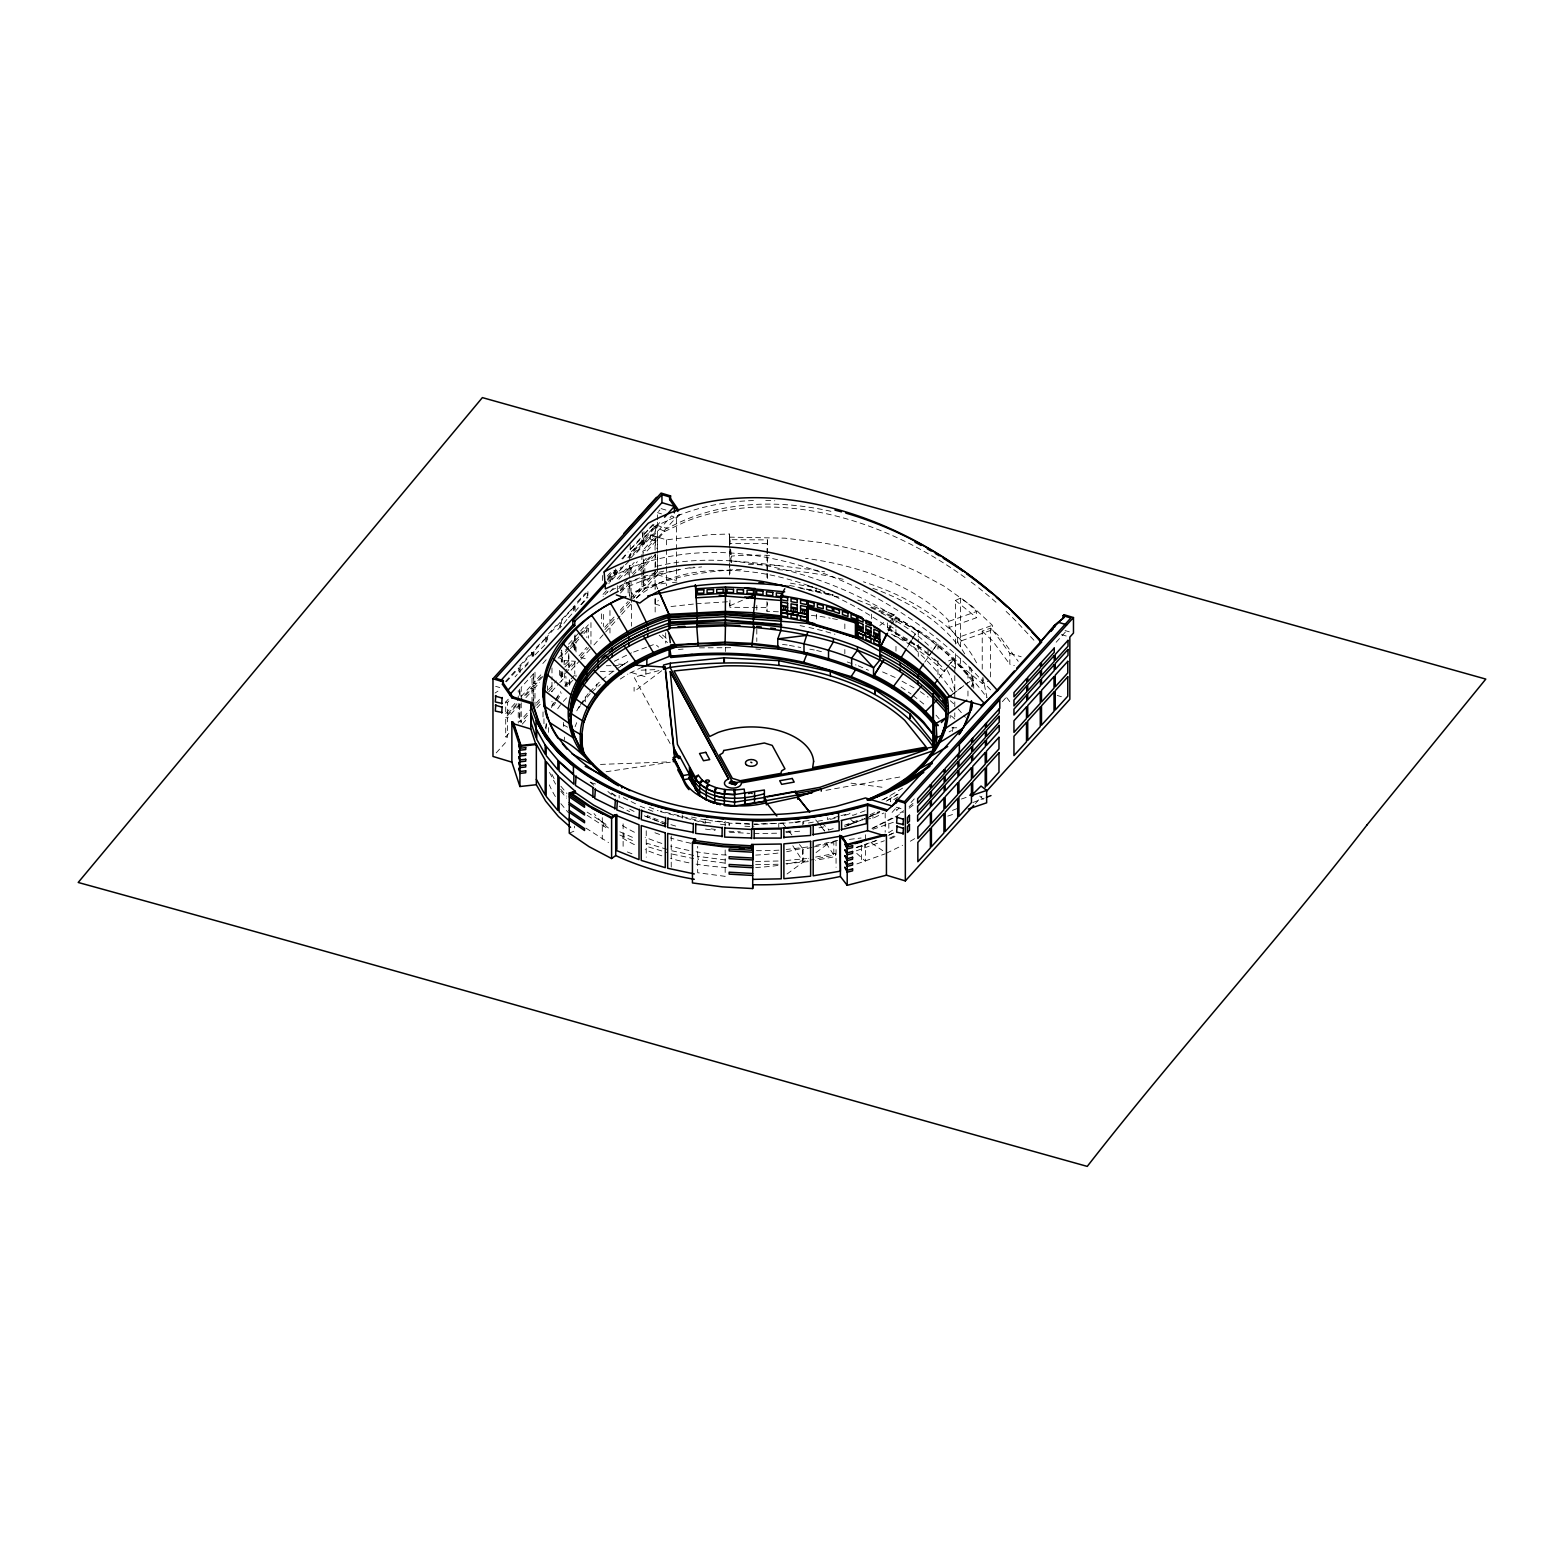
<?xml version="1.0" encoding="UTF-8"?>
<svg xmlns="http://www.w3.org/2000/svg" width="1564" height="1564" viewBox="0 0 1564 1564"><rect width="100%" height="100%" fill="white"/><g stroke="black" fill="none" stroke-linecap="round" stroke-linejoin="round"><path stroke-width="0.75" stroke-dasharray="5 3.75" d="M766.927 553.324L767.435 539.893L729.958 539.678L729.411 534.008L709.958 534.634L666.518 539.834L650.35 534.947L632.599 554.575M778.344 611.798L766.927 611.289L767.435 602.687M545.523 728.042L546.305 723.448M545.914 728.961L546.677 724.347M952.437 731.405L953.141 727.201L953.141 729.762L949.074 731.893M551.506 707.573L553.285 703.057L553.285 706.283L555.709 702.49M575.102 726.693L576.686 722.685M890.307 625.913L887.492 631.934L892.907 622.296M891.265 623.919L894.1 614.691L855.254 599.032M888.606 631.113L895.155 618.386L917.325 630.722L914.881 634.828M911.538 640.263L909.271 644.055L928.078 657.232L944.226 671.621L946.826 668.063M912.672 638.366L917.227 630.781L895.058 618.445M907.491 647.105L913.65 636.861M555.709 699.264L560.557 691.679M554.418 702.236L551.975 706.048L551.975 701.298M555.631 700.32L560.518 692.696M556.921 700.594L561.769 692.989M579.149 706.439L576.686 711.014L580.381 705.677M580.381 704.504L588.181 693.634M931.812 651.777L928.078 657.232L928.078 648.2M933.063 649.959L936.797 644.505L953.688 659.382L971.303 679.871L971.713 686.831M581.613 703.878L590.234 693.634M924.754 662.1L932.867 650.331M934.216 648.376L936.934 644.446L917.227 630.781M948.116 666.284L953.297 659.187L944.226 662.589M939.123 678.072L949.309 664.993M950.775 663.116L953.688 659.382M657.466 519.815L657.466 512.64L659.891 509.962M495.104 693.008L497.958 691.092M505.504 681.533L515.064 670.976M532.894 656.411L532.014 652.227L519.248 666.303L520.128 672.461M536.198 647.555L546.638 637.252L533.891 651.347L533.891 655.277M533.891 651.347L533.011 656.978L546.638 643.156L546.774 635.844L556.334 625.287M560.401 627.926L560.538 620.615L574.164 606.793L561.417 620.888L561.417 624.818M577.487 601.866L585.464 593.069M547.654 640.047L547.654 636.118L560.401 622.022L559.541 627.653L556.334 631.172M575.161 611.544L587.047 597.194L587.927 591.563L575.161 605.659L575.161 609.589M506.365 681.806L519.131 667.711L518.251 673.341L515.064 676.86M532.894 652.481L520.128 666.577L520.128 670.506M519.248 672.207L530.411 659.871M566.911 619.461L561.417 626.773M568.514 617.702L573.284 612.423L573.284 606.539M621.846 558.778L626.558 553.578M640.302 538.387L629.334 550.508L642.745 536.921L642.745 532.992M647.809 530.118L643.097 535.299L656.509 521.711M649.373 528.378L654.065 523.178M581.554 604.506L587.927 597.468M607.262 576.119L610.449 572.58M622.726 559.032L628.122 551.838M524.918 667.183L528.104 663.664M607.985 577.292L614.359 570.254L614.359 576.158L607.985 583.196M629.334 559.599L629.334 553.715L642.745 540.127L642.745 546.032L634.906 554.673M643.097 538.524L656.509 524.937L656.509 530.822L643.977 544.683L643.097 538.524L656.509 524.937M607.262 579.325L615.239 570.528L615.239 576.412L608.846 583.45M630.214 557.898L630.214 553.969L642.745 540.127M607.516 580.224L618.112 568.553M627.868 557.801L659.695 522.611M608.376 581.319L621.299 567.048M628.982 561.222L615.571 574.809L624.974 564.409M630.898 557.879L641.885 545.758L641.885 539.873M643.097 544.409L655.629 530.567L655.629 524.663M679.108 514.243L655.081 540.773L650.35 539.345L671.64 515.846L676.371 518.349L680.008 514.321M516.863 703.78L507.459 714.162L505.719 713.634L505.719 702.021L508.847 698.561M606.382 590.684L601.593 595.962L603.352 596.49M617.135 578.797L628.122 566.676L629.862 567.204L629.862 571.857M643.097 557.097L643.097 550.137L655.629 536.296L657.388 536.823L657.388 548.417L655.629 547.908L655.629 536.296M507.459 714.162L507.459 702.549L510.587 699.088M542.806 663.507L547.517 658.307M604.936 594.731L608.122 591.212M618.894 579.325L629.862 567.204M631.074 572.835L631.074 565.855L634.222 562.395M657.388 536.823L644.837 550.665L643.097 550.137M613.284 588.26L608.455 593.597L607.516 592.228M624.525 575.845L637.389 561.652M647.027 550.997L664.7 531.467L686.361 521.32A308.382 223.144 42.2 0 1 965.574 577.937M618.718 588.67L628.122 578.289L628.122 566.676M632.462 573.48L641.885 563.099L641.885 551.486L643.625 552.014M646.225 558.289L643.097 561.75L644.837 562.278L649.549 557.077M505.719 713.634L518.251 699.792L518.251 690.506M521.047 696.703L532.014 684.602L532.014 675.296M541.242 676.841L534.986 683.781L533.226 683.253L541.066 674.592M568.592 644.192L573.284 639.011L575.044 639.539L575.044 634.886M578.993 632.697L574.301 637.897L576.041 638.425M580.576 630.976L583.704 627.516M620.458 589.198L626.734 582.277M632.658 575.748L643.625 563.627L643.625 558.974M533.754 685.11L521.223 698.971L521.223 687.358L533.754 673.517L533.754 685.11L532.014 684.602M558.133 658.19L561.281 654.73L561.281 650.077M565.64 649.92L575.044 639.539M579.169 634.964L588.572 624.583L586.832 624.056M620.282 590.821L628.122 582.16L628.122 594.261M638.738 570.43L641.885 566.97L643.625 567.497L643.625 574.75M643.097 575.298L643.097 565.621L654.065 553.5M519.991 704.191L507.459 718.032L507.459 737.387L505.719 736.859L505.719 717.505L518.251 703.663L519.991 704.191L519.991 721.121M525.739 695.394L532.014 688.453L533.754 688.981L533.754 701.083M533.226 704.054L533.226 687.124L544.213 675.003M568.592 648.063L560.753 656.724L562.493 657.251L568.768 650.331M570.156 646.343L573.284 642.882L575.044 643.41L575.044 650.663M574.301 649.021L574.301 641.768L586.832 627.926L588.572 628.435L588.572 638.112M620.458 593.069L629.862 582.688L629.862 597.194M640.478 570.958L643.625 567.497M644.837 573.402L644.837 566.148L655.805 554.027M525.915 697.642L533.754 688.981M534.986 706.987L534.986 687.652L539.678 682.451M570.332 648.591L575.044 643.41M576.041 651.973L576.041 642.296L582.316 635.375M583.88 633.635L588.572 628.435M604.799 627.281L614.359 616.705M620.282 610.175L628.122 601.514M630.898 598.426L641.885 586.324L641.885 566.97M657.388 571.642L644.837 585.503L643.097 584.975L655.629 571.114L655.629 554.184M505.719 736.859L508.847 733.399M527.479 715.256L521.223 722.197L519.463 721.669L530.45 709.548M536.374 702.998L539.502 699.538M548.553 689.529L556.393 680.887M568.768 669.666L562.493 676.606L560.753 676.078L567.028 669.157M568.592 667.417L573.284 662.217L575.044 662.745L570.332 667.945M578.993 655.922L586.832 647.261M604.936 629.569L616.099 617.233M620.458 612.423L629.862 602.042M632.658 598.953L643.625 586.832L643.625 577.175M536.55 705.266L539.678 701.806M548.729 691.796L553.441 686.596M580.752 656.45L588.572 647.789M496.238 752.851L507.635 740.261M522.298 724.073L527.185 718.678M536.941 707.886L540.206 704.289M551.603 691.699L558.113 684.504M559.756 682.706L564.643 677.31M571.153 670.115L579.286 661.122M580.928 659.324L592.326 646.734M593.949 644.935L620.009 616.157M621.631 614.359L634.671 599.97M636.294 598.171L657.466 574.79L657.466 555.67M564.604 686.088L569.472 680.711M571.095 678.913L575.963 673.537L575.963 676.762M566.774 685.208L571.583 679.89M572.952 680.086L566.93 686.733L565.797 676.176M563.333 701.415L566.52 697.896M659.656 605.385L655.081 603.997L658.346 600.381M589.608 692.031L600.263 681.239M892.086 812.4L896.641 807.356L896.641 810.582L901.548 805.167M911.03 802.508L914.295 798.911M1002.348 701.689L1005.593 698.072M1056.15 642.257L1067.567 629.647M975.369 803.564L981.879 796.369M568.709 660.868L564.604 664.935L564.135 660.555L575.669 661.318M564.839 667.124L571.016 661.005M591.876 692.011L600.263 684.641M601.984 679.812L614.574 670.389M909.134 806.613L914.49 802.195M952.926 694.123L967.627 682.725M950.736 695.55L963.835 685.579M965.692 684.152L972.71 679.851L973.101 686.811M661.689 670.741L634.104 691.601L634.104 687.319M879.828 625.463L883.66 622.57M890.796 617.193L894.1 614.691M889.134 621.651L894.1 617.897M909.134 808.158L914.49 804.131M787.044 873.983L808.314 858.284M816.037 852.576L827.63 843.993L835.313 841.041L833.28 841.588M636.489 597.859C669.822 569.628 716.547 566.97 757.993 572.776A263.964 191.004 42.2 0 1 832.556 595.278M616.47 669.157L627.848 661.689L620.4 666.401M620.263 679.069L627.848 674.084M902.565 788.158L883.601 799.556M887.785 800.201L897.032 794.336M886.162 801.179L899.847 793.124M897.971 796.995L890.424 801.765L890.424 799.087M871.93 828.431L892.536 817.816M899.984 813.104L903.718 810.739M892.536 830.21L888.821 832.576L888.821 820.181M893.005 818.246L869.819 829.604M895.097 817.014L903.484 812.068M614.261 661.279L631.485 652.853M629.842 673.107L641.846 667.242M881.881 800.064L890.424 795.881M870.014 814.824L877.893 810.973M869.232 816.623L879.183 811.755M844.501 826.848L868.04 817.386M870.014 816.408L879.848 811.599M866.749 818.07L879.457 812.557M865.694 819.243L872.966 818.304L883.797 813.006M888.645 835.469L892.927 833.377M889.603 838.226L895.664 835.254M890.503 838.812L896.583 835.841M886.456 853.201L902.643 845.264M955.428 644.016L955.428 600.478L960.531 598.093L972.378 606.48L992.417 625.307L992.417 629.784L1009.836 653.361L1009.836 664.289L1014.371 665.678M951.577 665.462L955.428 668.199L960.531 665.795L982.231 683.448L988.507 681.2M729.841 605.776L742.47 600.244M569.257 833.182L574.555 830.914L574.555 826.183M889.251 834.687L893.767 832.947M952.456 810.387L959.24 807.767M972.828 802.547L984.167 798.187M665.697 583.098L655.903 584.682L632.306 593.499L634.339 597.663M633.635 652.051L646.538 647.222M648.689 646.421L655.16 644.016L658.639 647.125M865.068 810.797L852.751 815.391L850.699 813.554L841.53 816.31M844.501 825.245L859.926 819.497M847.747 825.342L864.677 818.832M875.644 840.826L864.736 844.892L864.736 848.118L861.49 845.225M856.251 850.836L884.364 840.767M856.877 863.934L885.185 853.807M949.192 621.221L976.64 611.485L976.64 617.702L949.192 627.457L948.155 619.95A219.234 126.567 0 0 0 805.558 558.328M949.192 627.457L957.618 637.643L992.417 625.307M982.231 669.177L982.231 631.152L990.599 628.181L1000.804 637.76L1018.223 661.318M957.618 637.643L957.618 642.139L992.417 629.784M872.947 829.272L893.337 822.312M961.43 799.028L968.096 796.741M856.231 847.395L876.837 840.357M947.764 816.115L954.627 813.769M624.036 583.528L651.66 575.415L683.057 568.925M966.826 674.651L967.96 674.319L967.96 681.474M838.695 816.31L827.336 819.438L827.336 816.76M840.982 815.685L850.073 813.182M830.386 819.399L839.301 816.936M828.431 830.113L835.645 827.884M846.886 825.03L851.5 823.759M837.757 840.357L814.805 845.674M856.251 847.61L860.845 846.359L860.845 849.565M658.991 670.565L634.104 677.212L670.487 744.21M786.672 851.754L802.508 848.333L802.508 860.728L786.672 864.149M812.048 847.375L803.134 849.291L803.134 861.705L807.865 860.689M814.277 846.886L833.827 842.664L833.827 855.058L810.23 860.161M656.724 566.324C708.121 553.363 761.14 564.233 812.791 569.687A239.351 138.199 0 0 1 824.697 571.837M795.587 822.469L812.048 820.025M808.432 823.016L815.528 821.687M817.874 821.237L822.605 820.338M818.989 827.825L823.622 826.945M807.806 846.984L786.184 849.467M815.587 857.092L835.547 853.318L835.547 856.544L815.587 860.317M825.968 790.309L903.327 776.37M685.11 568.592L694.103 567.028M606.089 771.736L670.311 762.215M849.389 839.379L861.119 838.011M690.017 568.162L701.63 566.891M670.995 606.539L693.927 604.017M696.215 603.763L729.411 601.632L729.958 607.301L767.435 607.516M730.056 549.668L731.307 562.473L731.307 556.158L735.451 555.767A219.234 126.567 0 0 1 773.027 555.513M783.603 823.133L753.985 824.033M794.766 822.077L803.701 821.237L803.701 823.915M754.102 824.521L793.183 822.684M785.851 831.501L792.537 830.855M785.988 832.478L802.801 830.895M785.91 860.532L806.633 858.577M785.91 863.739L808.94 861.568M672.461 582.531L676.977 582.14M678.444 649.471L683.116 649.08M600.244 671.66L614.691 671.132M641.162 670.154L658.014 669.548M600.459 764.405L670.272 761.864M766.927 543.666L729.45 543.451L729.45 537.136L785.187 538.172L820.904 542.571A268.852 155.207 0 0 1 917.208 571.642L943.854 586.05L967.002 602.453L976.64 611.485M699.46 647.848L732.402 647.692M951.87 727.847L956.738 727.768M754.102 833.632L778.774 833.162M755.627 861.451L778.97 861.002M755.627 864.677L778.97 864.227M606.324 665.736L610.977 665.678M613.303 665.658L622.609 665.541M748.374 564.291L780.964 565.738M735.745 823.016L749.43 823.778M749.625 824.267L729.508 823.153L729.508 826.379M744.855 826.203L753.985 826.711M728.902 831.227L740.3 831.853M729.508 832.263L749.625 833.377M618.582 664.114L625.756 664.583M782.489 644.446L787.161 644.974M755.862 648.962L760.475 649.49M811.384 615.336L820.904 616.529A268.852 155.207 0 0 1 830.191 618.151M731.346 560.85L759.146 564.389A348.498 252.175 42.2 0 1 844.892 590.273C899.437 614.632 951.342 648.943 986.982 697.681L982.857 677.349M851.012 783.153L885.537 787.689M708.824 820.005L704.347 819.419L704.347 822.097L711.053 822.977M717.739 821.178L728.902 822.644L728.902 825.323L719.987 824.15M700.809 819.008L712.656 820.944M715.061 821.256L724.699 822.527M711.053 828.861L715.51 829.448M705.442 829.096L715.061 830.367M725.403 859.965L698.072 856.368L698.072 859.574L725.403 863.172M790.446 583.137L813.827 587.458M789.429 585.386L833.084 594.731M799.81 588.084L841.901 597.839M789.429 645.404L800.748 647.496M809.82 649.177L814.355 650.018M691.542 817.034L698.482 818.5M704.347 822.097L660.634 811.012M660.379 811.677L705.442 823.211L705.442 819.986M693.693 855.43L671.777 850.757L671.777 853.983L693.693 858.636M816.623 650.448L823.681 652.286M590.703 782.587L596.783 784.385M580.42 657.271L587.419 659.363M631.836 672.676L645.854 676.88L645.854 667.593M661.103 508.613L667.417 510.509M1065.084 630.546L1069.268 631.817M657.466 512.64L661.513 513.872M1061.428 634.573L1067.723 636.47M642.745 536.921L641.885 530.763M1009.836 653.361L1021.194 656.782M641.885 563.099L643.625 563.627M643.097 565.621L644.837 566.148M631.074 565.855L629.334 565.327L629.334 576.94M657.466 574.79L676.371 580.498L676.371 551.818M1057.225 695.452L1061.428 696.723M615.571 568.905L616.451 575.063M629.334 580.811L631.074 581.339L631.074 600.693M641.885 586.324L643.625 586.832M602.472 575.493L602.472 581.397M574.301 641.768L576.041 642.296M560.753 652.853L562.493 653.381M559.541 658.073L561.281 658.6L561.281 663.429M533.226 687.124L534.986 687.652M495.632 686.303L499.776 687.554M896.231 807.22L902.448 809.096M505.719 702.021L507.459 702.549M505.719 717.505L507.459 718.032M670.878 824.639L677.74 826.711M667.261 849.408L646.929 843.27L646.929 846.476L667.261 852.615M847.219 661.963L856.036 665.013M807.767 585.366L823.837 591.055M649.138 807.122L658.131 810.758M640.145 806.183L653.635 811.618M666.323 823.27L647.281 815.587L647.281 817.17M646.088 816.428L665.326 824.208M644.309 815.802L666.323 824.854M619.833 831.813L634.417 838.206M619.833 835.039L634.417 841.432M627.32 851.93L633.635 854.472M871.402 606.969C908.019 621.749 943.522 642.628 967.96 674.319M870.679 607.575L895.155 618.386M882.585 671.914L895.977 677.838M858.245 665.775L868.45 670.272M652.344 525.308L664.7 531.467M834.57 596.295C881.568 618.249 924.5 650.663 954.06 693.712M623.293 797.601L638.112 805.108M629.647 809.116L635.942 812.42M619.149 806.144L629.647 811.677M587.165 812.127L607.399 825.284M587.165 815.333L607.399 828.49M585.874 828.079L608.533 842.546M917.208 645.58L921.313 647.809M895.918 632.775L900.551 635.355M903.151 636.802L907.785 639.383M887.55 629.139L909.271 641.22L928.078 654.397L944.226 668.786L944.226 671.621M891.5 634.163L909.271 644.055L909.271 641.22M902.057 681.22L918.264 690.232M563.529 724.914L567.595 727.182M871.676 843.133L882.761 850.679M611.915 793.163L619.149 798.09L619.149 795.411M910.307 640.908L914.393 643.782M916.68 645.385L920.766 648.258M924.422 650.819L927.159 652.735M920.238 691.62L928.117 697.133M901.059 687.026L911.05 694.025M913.044 695.413L925.888 705.716M955.428 600.478L976.64 617.702M934.412 659.011L937.911 662.119M950.365 700.77L953.708 703.761M951.42 716.019L954.783 719.029M655.903 584.682L657.76 588.905L655.16 583.998L631.485 592.834L631.485 602.355M662.51 634.964L667.476 639.383M659.206 635.219L667.476 642.589M850.699 819.438L854.355 822.703M856.74 853.377L865.459 861.178L865.459 844.365M611.504 793.104L615.102 796.311M607.888 791.482L613.303 796.311M590.117 781.922L595.317 786.575M982.231 631.152L992.417 640.732L1009.836 664.289M979.748 796.076L983.209 799.439M821.784 822.801L828.685 829.546M1033.902 640.223L1015.72 620.732A308.382 223.144 42.2 0 0 1003.814 609.295M990.599 689.88L972.613 670.526A318.821 230.69 42.2 0 0 631.23 567.458L609.999 577.527L610.41 581.906M958.087 708.863L965.399 717.348M935.995 715.159L939.143 718.814M957.618 642.139L964.793 654.045M560.87 786.223L566.911 793.515M560.714 789.234L566.403 796.115M560.87 791.267L566.598 798.168M560.87 803.661L568.025 812.303M818.422 823.035L824.365 830.464M815.724 819.868L820.259 825.577M821.765 827.473L824.775 831.266M782.919 823.642L787.435 829.331M788.94 831.227L791.951 835.039M799.497 844.521L802.508 848.333M1006.688 697.642L1011.087 703.35M826.066 843.094L833.827 855.058M792.811 845.753L803.134 861.705M947.373 670.526L951.401 678.326L955.956 694.396M551.838 774.18L554.849 779.986M549.511 772.421L555.572 784.131M976.542 662.823C960.296 631.543 929.27 610.996 898.538 595.552A239.351 138.199 0 0 0 863.445 581.808M968.8 666.068L972.71 679.851L972.71 686.987M564.135 672.97L565.66 687.183M729.45 537.136L730.056 543.353M730.681 549.746L731.307 556.158M563.529 722.353L563.763 726.576M568.729 653.752L569.198 667.769M569.609 679.675L569.863 686.928M569.218 680.281L569.452 687.319M990.599 628.181L990.599 680.457M982.231 678.698L982.231 683.448M967.96 690.995L967.96 698.131M960.531 598.093L960.531 648.865M960.531 658.542L960.531 665.795M955.428 653.674L955.428 668.199M954.783 659.011L954.783 673.302M954.783 675.668L954.783 699.479M954.783 701.865L954.783 706.615M954.783 712.832L954.783 716.957M950.208 715.354L950.208 718.032M937.95 644.016L937.95 651.152M937.95 660.673L937.95 674.964M918.264 630.233L918.264 642.12M918.264 644.505L918.264 656.411M895.977 617.819L895.977 627.34M895.918 629.53L895.977 636.861M895.977 646.382L895.977 651.152M887.492 622.883L887.492 629.666M885.185 813.006L885.185 832.204M872.966 815.743L872.966 818.304M871.402 614.105L871.402 618.855M865.459 834.765L865.459 841.979M862.135 818.676L862.135 820.259M861.51 845.85L861.51 862.663M844.834 623.977L844.834 628.728M844.834 649.529L844.834 653.674M836.056 840.865L836.056 867.277M816.623 614.241L816.623 618.992M816.173 587.908L816.173 591.114M802.801 821.784L802.801 824.99M778.774 824.052L778.774 827.258M767.435 539.893L767.435 571.29M767.435 573.714L767.435 578.543M766.927 555.748L766.927 577.487M766.927 601.632L766.927 611.289M756.8 605.288L756.8 610.058M756.8 629.099L756.8 641.494M729.958 539.678L729.958 566.246M729.958 568.651L729.958 575.904M729.958 600.048L729.958 607.301M729.411 534.008L729.411 560.577M729.411 562.981L729.411 575.063M725.364 647.359L725.364 651.504M725.168 821.139L725.168 825.948M725.168 849.956L725.168 876.348L697.681 872.732L697.681 846.319M682.256 815.059L682.256 818.265M676.371 518.349L676.371 549.433M671.23 835.899L671.23 867.101M666.518 539.834L666.518 547.068M666.518 549.492L666.518 563.978M666.518 566.403L666.518 585.718M665.697 632.775L665.697 643.117M657.466 522.2L657.466 553.285M657.388 554.712L657.388 566.813M655.16 588.768L655.16 583.998L680.594 576.979A219.234 126.567 0 0 1 744.816 569.276M655.16 598.289L655.16 614.945M655.081 536.374L655.081 589.413M655.081 599.149L655.081 603.997M650.35 534.947L650.35 539.345M646.225 830.758L646.225 857.17M644.837 575.826L644.837 585.503M643.977 531.643L643.977 535.572M643.977 538.778L643.977 544.683M643.097 577.702L643.097 584.975M631.485 604.74L631.485 626.167M630.214 544.878L630.214 550.763M629.334 583.235L629.334 595.337M623.977 834.003L623.977 837.209M623.117 823.817L623.117 847.825M617.33 585.698L617.33 592.658M615.571 570.88L615.571 574.809M609.96 610.507L609.96 634.319M603.352 614.398L603.352 626.48M603.254 823.094L603.254 826.32M602.277 817.659L602.277 839.262M601.593 613.87L601.593 623.547M596.822 684.074L596.822 687.104M590.957 622.589L590.957 644.133M587.927 591.563L587.927 595.493M586.832 627.926L586.832 637.584M585.288 696.801L585.288 702.803M574.79 635.883L574.79 650.155M574.79 662.061L574.79 673.967M574.301 605.385L574.164 612.697M573.284 642.882L573.284 650.135M568.729 655.824L568.729 666.166M564.369 737.094L564.369 739.674M564.135 660.555L564.135 664.7M562.493 657.251L562.493 662.08M562.493 671.758L562.493 676.606M561.73 650.311L561.73 662.217M561.73 671.738L561.73 681.259M561.281 673.107L561.281 677.955L559.541 677.427L559.541 670.154M560.753 671.23L560.753 676.078M551.975 667.965L551.975 679.871M551.975 682.256L551.975 691.777M548.495 727.631L548.495 732.382M547.517 685.892L547.517 690.721M545.777 636.998L545.777 642.882M543.959 718.697L543.959 725.833M543.021 711.952L543.021 719.088M534.986 672.168L534.986 683.781M533.226 673.967L533.226 683.253M532.014 652.227L532.014 656.157M532.014 688.453L532.014 705.384M521.223 702.842L521.223 722.197M519.991 691.034L519.991 695.667M519.463 689.157L519.463 696.117M519.463 704.738L519.463 721.669M518.251 703.663L518.251 722.998M970.54 667.398A219.234 126.567 0 0 1 973.746 688.258M777.953 853.064A162.558 93.84 0 0 1 755.705 855.097M726.4 855.058A162.558 93.84 0 0 1 696.078 851.735M688.981 850.445A162.558 93.84 0 0 1 670.624 846.085M661.846 843.446A162.558 93.84 0 0 1 645.17 837.229M634.417 832.263A162.558 93.84 0 0 1 619.989 823.993M777.953 865.459A162.558 93.84 0 0 1 755.705 867.492M726.4 867.473A162.558 93.84 0 0 1 696.078 864.13M688.981 862.839A162.558 93.84 0 0 1 670.624 858.499M661.846 855.84A162.558 93.84 0 0 1 645.17 849.643M634.417 844.658A162.558 93.84 0 0 1 619.989 836.408M608.435 827.982A162.558 93.84 0 0 1 594.046 813.612M777.719 569.667A219.234 126.567 0 0 1 843.504 579.403M872.829 588.279A219.234 126.567 0 0 1 957.579 644.837M832.517 618.601A268.852 155.207 0 0 1 839.399 619.989M894.08 635.805A268.852 155.207 0 0 1 915.194 644.642M620.419 590.293A219.234 126.567 0 0 1 680.594 569.374M806.711 589.257A219.234 126.567 0 0 1 833.338 595.317M881.138 613.029A219.234 126.567 0 0 1 931.167 648.024M778.931 850.151A193.467 111.689 0 0 1 754.043 850.64M690.877 843.289A193.467 111.689 0 0 1 670.448 837.972M659.617 834.453A193.467 111.689 0 0 1 654.925 832.752M971.244 582.121A308.382 223.144 42.2 0 1 976.835 586.402M978.693 587.869A308.382 223.144 42.2 0 1 996.796 602.961M555.376 796.565A219.234 126.567 0 0 1 549.316 784.854M557.683 708.824A219.234 126.567 0 0 1 561.73 703.174M800.084 625.62A249.243 143.908 0 0 1 804.541 626.538M808.959 627.477A249.243 143.908 0 0 1 834.961 634.261M914.627 838.656A219.234 126.567 0 0 1 908.723 842.155M830.914 511.311A308.812 223.457 42.2 0 0 667.398 528.476L657.115 525.484L678.385 515.455A318.821 230.69 42.2 0 1 726.419 502.846M611.153 590.586A308.812 223.457 42.2 0 1 654.651 573.343M658.913 572.287A308.812 223.457 42.2 0 1 665.384 570.84M731.053 502.239A318.821 230.69 42.2 0 1 756.82 500.48M765.754 500.48A318.821 230.69 42.2 0 1 774.786 500.793M893.337 628.063L888.704 625.483L888.704 628.748L893.337 631.328L893.337 628.063"/><path stroke-width="1.5" d="M658.737 591.036L669.06 614.32L725.364 611.407L725.481 587.028L695.843 588.768L695.491 585.053M670.585 644.974L725.11 642.12L725.481 624.818L739.85 625.502M752.871 879.379L781.277 878.831L781.277 844.013L751.58 844.482L751.482 848.861L751.482 847.532L722.451 845.928L694.005 842.175L694.005 843.524L695.589 839.262L667.652 833.436L667.652 868.255L694.318 873.924M781.804 619.246L725.403 614.691L725.325 625.796C804.717 628.317 893.161 647.789 945.79 712.128L945.79 708.922C879.418 630.82 765.891 616.118 669.314 625.463L667.867 623.586M753.301 858.949L752.871 844.56L752.675 848.353L722.236 846.671L692.441 842.742L692.441 882.937L722.236 886.866L752.675 888.548L752.871 884.735A231.061 133.409 0 0 0 840.396 876.485L847.199 885.302L886.436 875.195L905.341 880.903L973.746 805.362M744.738 793.534L744.19 789.077L734.063 790.113L734.611 794.551L734.904 790.094L724.679 789.566L724.386 794.043L734.63 794.551L764.366 789.996L764.366 801.276L734.572 805.949L724.347 805.421L724.386 794.121C708.551 792.792 694.24 782.958 689.47 767.377L689.431 778.696L699.734 795.431L706.283 799.966L706.341 788.686L708.179 784.463L716.566 787.865L714.728 792.01L714.728 803.368L708.375 800.827L714.728 803.368M725.364 611.407L753.594 612.736L755.216 596.295M725.11 642.12L752.147 643.41L754.2 626.187M724.367 791.971L724.66 789.546M934.392 750.524L933.004 746.986L933.297 693.223L933.591 747.064M622.863 597.057C583.392 615.102 541.555 650.194 543.431 697.505M618.503 785.793C594.809 773.711 583.157 747.67 557.898 738.169C519.326 682.021 571.583 616.216 625.893 596.627M580.264 751.267C538.974 687.554 612.502 628.963 668.884 614.339L669.314 616.9L725.325 614.007L780.944 618.484M572.62 694.885L570.254 710.682C573.988 659.167 625.815 629.627 669.92 615.258L669.92 616.842C645.854 625.326 621.612 635.355 602.062 652.168M572.62 699.167L570.254 716.586C572.659 664.27 625.444 633.948 669.92 619.52L668.806 617.604L725.403 614.691M572.62 705.071L570.254 722.47C572.659 670.154 625.444 639.852 669.92 625.424L668.806 623.508L725.403 620.576L781.804 625.131M581.808 751.991C569.628 696.078 628.943 658.327 675.081 644.583L676.117 647.105C638.21 659.715 596.94 681.728 583.9 722.275C595.141 680.692 638.112 658.288 676.117 645.502M584.31 755.627L582.453 749.019L581.671 735.608L583.9 720.672M751.658 838.011L724.601 837.092L724.699 827.415M751.58 838.578L751.658 828.9M942.975 735.06L934.979 738.208L932.77 753.164M933.141 750.935L934.979 738.208M935.018 749.488L936.895 738.247L936.034 723.35L946.161 717.661L941.352 722.548M944.05 729.489L944.05 727.886C937.618 749.293 922.095 766.438 904.422 779.478L904.422 781.081C930.815 762.782 951.44 731.717 945.536 698.443L951.108 695.55M944.441 729.802L946.396 717.974L945.536 698.443M944.832 730.642L945.614 725.911M903.66 783.701L889.114 790.817C922.252 772.987 954.236 738.931 947.432 698.404C930.052 675.648 906.26 658.855 880.962 645.991L879.828 646.734L857.483 636.88L856.583 637.877L806.809 622.863L806.731 606.734L800.592 605.6L800.592 608.846L806.731 609.98M940.375 742.098L963.346 727.964L969.563 712.187L971.479 700.692M971.342 710.017L972.104 705.384M714.728 792.01L715.843 787.65L725.481 789.683L724.386 794.043C713.458 792.303 701.649 788.471 695.394 778.677L698.306 775.275L702.627 780.651L699.714 784.053L702.197 780.241L708.766 784.796L706.322 788.588M706.361 799.966L699.694 795.372L699.734 784.151M699.753 795.431L688.571 777.543M803.661 662.295L851.148 676.626A235.05 135.716 0 0 1 923.444 721.747L935.683 737.387L923.444 723.135A235.05 135.716 0 0 0 698.228 655.16L670.956 657.486L670.956 656.098L698.228 653.772A235.05 135.716 0 0 1 803.661 662.295L807.454 652.599M572.62 696.488C583.431 661.592 615.766 639.207 647.711 625.15L647.711 623.547M572.62 702.392C583.431 667.496 615.766 645.111 647.711 631.035L647.711 627.829M572.62 708.277C586.383 665.462 629.862 642.002 669.92 628.63L669.92 625.424M722.236 836.29L695.589 833.377L695.804 823.7M722.021 836.857L722.236 827.18M807.728 632.032L803.994 643.742L803.994 653.772C852.36 665.208 902.135 685.267 934.138 724.973L937.931 724.894M886.534 633.928L880.884 645.952L887.511 633.244M714.728 789.937L715.823 787.611M692.441 842.742L694.318 839.106M694.005 842.175L695.589 839.262M882.604 661.494L873.533 676.215C843.367 661.552 810.836 652.481 777.777 647.32L777.777 638.894L780.944 630.272L780.944 595.61L784.796 588.69M781.472 615.942L780.944 616.9L725.325 612.404L669.314 615.297M777.777 647.32L778.774 646.46L777.758 647.359L778.286 646.401L752.147 643.41M901.333 657.33L906.26 649.138M883.816 660.008L874.178 675.257C898.538 687.632 921.352 703.82 938.048 725.696M724.132 662.1L724.132 657.818L670.35 663.234L663.527 665.052L663.527 669.353L670.057 667.398C761.218 654.866 876.348 664.778 933.317 746.986L735.94 782.567M693.419 832.4L667.652 827.532L668.004 817.894M693.087 832.947L693.419 823.29M959.709 733.653L962.134 729.86M851.148 676.626L855.879 669.392M919.358 669.959L923.405 664.074M857.483 647.046L857.483 650.253L851.657 658.131L851.657 668.16M893.709 686.127L903.21 673.38M934.764 683.683L937.677 679.929M706.341 786.536L708.16 784.424M910.971 698.228L921.411 686.127M623.997 533.246L656.528 497.313M570.567 827.356L558.407 816.506L545.601 801.022L536.335 784.717L519.913 786.516L511.878 762.157L492.973 756.448L492.973 678.756L661.103 493.071L670.565 495.925L670.565 498.603L678.659 510.235M670.565 495.925L669.646 496.941L661.943 494.615L495.632 678.268L503.334 680.594L503.334 683.273L513.735 698.209M500.558 680.887L661.943 502.65L661.943 494.615M1039.689 642.726L1053.667 626.226L1063.109 618.367L1063.109 615.688L1070.812 618.015L904.52 801.687L896.798 799.36L896.798 802.039L886.436 810.914L867.551 805.206A231.061 133.409 0 0 1 530.783 703.546L511.878 697.857L502.435 684.289L503.334 680.594M502.435 684.289L503.334 683.273M984.362 703.389L962.564 680.008A314.168 227.327 42.2 0 0 627.027 578.739L605.366 588.905L604.154 571.955L648.239 523.256A327.013 236.614 42.2 0 1 1041.702 642.022L997.617 690.702L981.136 706.068L984.343 702.529M677.916 511.487L669.646 499.62L670.565 498.603M502.161 703.389L495.299 701.962L495.768 695.55M508.065 690.056L605.894 582.023M664.583 517.195L674.377 506.404L661.943 502.65M501.712 703.878L502.161 697.485M502.161 712.5L495.299 711.073L495.768 704.66M509.688 694.709L572.854 624.935L572.854 620.537L606.754 583.098M501.712 712.989L502.161 706.596M511.878 697.857L512.797 696.84L532.542 702.803L538.251 720.124A229.087 132.275 0 0 0 839.712 811.11L867.609 803.935L887.355 809.898L886.436 810.914M807.728 606.109L806.809 607.125L856.583 622.14L857.483 621.143L807.728 606.109L807.728 623.449L833.358 630.136M806.809 615.59L807.728 614.593L780.944 609.628M806.809 618.347L807.728 617.33L780.944 612.384M806.809 622.863L807.728 621.846L814.707 623.684M665.717 826.418L641.24 819.673L641.709 810.054M665.267 826.926L665.717 817.307M695.413 790.055L695.413 778.735M856.583 630.624L857.483 629.608L879.828 639.481M856.583 633.303L857.483 632.286L879.828 642.159M729.489 783.036L731.111 781.238M731.522 783.799L733.36 781.785L731.033 781.081L729.195 783.095L731.522 783.799L733.047 781.824M750.818 762.196L751.834 762.704M732.969 782.626L733.77 782.88M733.223 784.17L734.845 782.371M735.158 784.757L736.781 782.958M896.798 802.039L895.898 803.036L896.798 799.36M1053.667 626.226L1064.028 617.369L1064.028 614.691L1073.471 617.545L1073.471 633.068L1069.835 637.095L1069.835 699.264L986.767 790.993M1063.109 615.688L1064.028 614.691M892.086 805.968L1014.371 670.917M1016.62 668.278L1058.378 622.296L1066.668 624.798M1050.93 631.406L1053.354 628.708M1063.109 618.367L1064.028 617.369M905.341 880.903L905.341 803.212L1073.471 617.545M903.484 824.521L896.622 823.094L897.071 816.682M903.484 833.612L896.622 832.185L897.071 825.792M903.014 825.01L903.484 818.617M903.014 834.12L903.484 827.727M925.732 711.366L936.973 699.988M754.493 803.075L754.591 791.795M602.062 658.053L605.659 655.081M639.578 818.422L616.803 809.917L617.369 800.338M639.011 818.891L639.578 809.311M929.954 766.321L905.732 782.684L876.427 797.014M689.431 778.677L683.175 779.83L681.376 775.764M692.402 784.366L692.441 773.046M950.736 695.55L945.79 698.756C928.547 676.176 904.95 659.519 879.828 646.734M835.547 630.898L857.483 638.464L879.828 651.015L882.076 649.51L902.604 660.927L925.927 678.248M879.828 656.919L882.076 655.394M614.75 814.864L611.524 817.268L589.96 805.929L571.114 793.085L575.396 791.306L575.396 792.635L593.753 805.167L614.75 816.212L614.75 814.864L639.011 824.775L639.011 859.614L615.727 850.21L616.861 849.272L616.861 814.453L611.602 818.343L611.602 858.538L589.022 846.652L569.257 833.182L569.257 792.987L575.396 791.306M699.773 781.98L702.177 780.221M966.708 700.164L948.312 713.731L946.396 713.692L946.396 715.295M611.602 858.538L615.727 855.567A231.061 133.409 0 0 0 694.318 879.281M945.927 728.062L969.563 712.187M609.276 652.09L626.245 641.357L645.443 631.954L669.92 622.746L669.92 619.52M615.414 808.549L594.731 798.442L595.395 788.901M614.75 808.979L615.414 799.439M904.422 779.478L887.785 790.016L868.939 799.243M923.796 772.44L906.709 783.271L885.185 793.808L867.668 800.338M931.753 755.608L947.686 746.556M920.199 768.374L932.476 761.844M905.908 780.162L920.453 772.831M641.846 667.242L669.118 656.469L673.791 656.078M593.655 796.975L575.396 785.402L576.139 775.939M575.396 776.291L593.655 787.865M870.073 800.123L884.344 793.144L866.886 799.673M695.452 776.624L698.287 775.236M746.673 598.386L755.099 594.691L780.143 597.565M571.114 794.414L575.396 792.635M627.848 668.063L635.316 665.189L665.228 667.144L674.827 757.113M986.434 797.327L990.97 795.587M934.92 750.153L797.64 797.093L766.966 803.72M986.649 790.407L971.322 795.646L981.019 786.027L986.649 790.407L986.649 802.801L968.351 809.057M879.828 651.015C904.95 663.801 928.547 680.457 945.79 703.038L947.002 702.686L945.536 702.705L946.396 721.18M945.79 708.922L947.002 708.57L945.536 708.609L946.024 720.535M647.652 595.982L690.643 586.461A219.234 126.567 0 0 1 788.588 586.402M851.344 809.194L858.304 807.395M841.197 820.474L866.339 814.609L866.339 823.72L841.197 829.585M841.588 835.997L847.864 845.459L841.588 835.997L813.182 841.002L813.182 875.82L840.396 871.128L839.829 835.215M841.588 837.327L867.551 830.66L884.95 835.899L884.95 834.57L847.864 844.11M840.396 876.485L840.396 836.29L847.199 845.107L886.436 835.02L886.436 875.195M854.824 843.661L861.784 841.882M689.47 771.091C699.147 802.782 738.697 801.296 764.366 793.691M764.346 797.484L734.591 802.195M673.361 757.465L679.617 756.331L689.431 774.415L683.175 775.548L673.361 757.465L673.361 761.746M715.198 750.681L715.432 751.131M670.252 671.582L728.589 779.028L670.252 671.582L677.447 744.386L696.918 780.221M797.64 799.224L797.64 794.942L795.685 791.325L764.366 796.995L766.34 800.612L766.34 804.893M767.122 796.897L819.829 787.357L927.491 749.234L741.375 782.899A8.524 4.927 0 0 1 728.98 787.591A8.524 4.927 0 0 1 728.355 779.067M766.34 800.612L797.64 794.942M744.738 797.405L744.738 804.893L766.243 801.061M797.327 795.45L811.696 792.87M798.011 795.216L811.951 792.772M812.889 825.46L839.145 821.511L839.145 830.621L812.889 834.57M807.728 635.238L777.777 638.894C810.836 644.036 843.367 653.126 873.533 667.789L873.533 676.215M511.878 762.157L511.878 721.962L513.363 722.412L520.949 745.442L536.1 743.78L545.191 760.104L545.191 794.942L536.335 779.361M511.878 721.962L519.913 746.321L536.335 744.523L536.335 784.717M783.72 828.294L810.621 826.339L810.621 835.45L783.72 837.405M667.867 617.682L669.314 619.579L725.325 616.685L807.728 623.449M669.118 622.022L725.325 619.891L780.944 624.388M677.838 626.949L684.895 626.362M669.118 627.926L725.325 625.796M670.839 645.952L698.15 643.625L751.913 644.388L778.344 647.418L778.344 649.021L803.994 653.772M672.598 647.398L725.07 644.72L778.344 649.021M685.443 655.081L692.441 654.495M696.058 594.965L725.598 593.245L755.099 594.691M780.143 600.4L725.481 596.079L696.156 597.8L695.843 588.768M725.481 624.818L696.664 625.346L697.994 642.628M934.138 724.973L934.138 723.37L936.034 723.35M754.161 828.959L781.277 828.998L781.277 838.109L754.161 838.069M744.757 588.005L784.698 591.876M744.757 597.037L755.099 597.526L755.099 588.494L725.481 587.028L725.481 596.079L719.245 595.356M746.497 654.573L753.535 654.905M724.386 794.121L734.63 794.668L734.611 805.929L724.386 805.382M734.611 802.156L714.748 799.575L699.753 791.638M724.601 827.982L751.58 829.467M739.381 848.196L744.229 848.47M752.675 850.288L729.156 848.978L729.156 850.914L752.675 852.224M752.675 858.03L729.156 856.72L729.156 858.656L752.675 859.965M752.675 865.772L729.156 864.462L729.156 866.397L752.675 867.707M752.675 873.514L729.156 872.204L729.156 874.139L752.675 875.449M675.081 759.557L673.361 759.439L683.175 777.679A59.139 34.154 0 0 0 766.34 802.743L776.878 816.037M758.911 582.57L763.584 583.02M772.87 584.174L782.176 585.151M780.553 596.607L776.35 596.119L776.35 592.873L782.665 593.597L782.665 596.842M753.594 612.736L781.374 615.923L780.944 616.9L807.728 621.846M756.565 626.441L761.277 626.988M770.7 628.063L775.412 628.611M695.589 824.267L722.021 827.747M695.589 840.611L723.291 844.247L751.58 845.811L751.58 844.482M806.731 610.84L804.639 610.449L804.639 613.714L806.731 614.085M806.731 617.409L800.592 616.275L800.592 619.52L806.731 620.654M970.931 793.926L972.691 794.297M969.719 795.138L971.459 795.509M778.95 660.673L830.21 671.503L830.406 675.863M716.625 803.798L720.476 804.6L716.664 803.759M714.748 795.802L724.386 797.855M667.652 818.422L693.087 823.837M616.294 594.887L639.832 603.059C672.637 576.921 717.641 575.357 757.523 580.694A263.964 191.004 42.2 0 1 832.087 603.196C877.775 624.564 920.355 655.101 949.759 696.606L982.075 705.286M572.854 620.537L574.79 621.123A219.234 126.567 0 0 1 618.288 591.348M572.854 624.935L574.79 625.522A219.234 126.567 0 0 0 556.588 735.256A219.234 126.567 0 0 0 809.272 811.521L836.056 806.438L865.459 797.953L892.184 806.007M492.973 678.756L502.435 681.611M895.898 800.357L905.341 803.212M495.299 696.058L501.712 697.994M896.622 817.19L903.014 819.125M495.299 705.168L501.712 707.104M896.622 826.3L903.014 828.236M884.95 834.57L886.436 835.02M513.363 722.412L513.363 723.741L530.783 729L536.1 745.129L536.1 743.78M641.24 810.563L665.267 817.816M744.718 804.893L744.816 793.613M616.803 800.807L639.011 809.781M830.406 671.582L875.078 689.704L875.078 693.986L875.214 689.802L910.228 713.986L933.317 742.685L934.392 746.224M873.885 627.008L878.988 629.256M585.171 766.34L604.408 776.174M574.399 736.664L571.075 723.33C576.784 754.591 603.176 776.682 629.999 790.661M594.731 789.331L614.75 799.869M611.602 818.343L589.022 806.457L569.257 792.987M592.111 808.412L602.902 814.082M572.053 753.887L590.86 764.092M879.828 648.337C904.95 661.122 928.547 677.779 945.79 700.359L945.79 698.756M879.828 654.241C901.568 665.502 922.936 678.639 939.417 697.016M936.504 726.146C919.925 704.406 897.247 688.297 873.064 676.019L873.064 677.603M571.662 729.45L579.775 733.985M571.994 714.083L582.023 720.496M549.863 722.685L573.206 737.661M569.257 794.923L584.525 805.343L584.525 807.278L569.257 796.858M569.257 802.664L584.525 813.084L584.525 815L569.257 804.6M569.257 810.406L584.525 820.807L584.525 822.742L569.257 812.342M569.257 818.148L584.525 828.549L584.525 830.484L569.257 820.083M945.79 703.038L945.79 706.244L933.258 691.659L917.951 678.033L900.082 665.502L900.082 662.295M545.347 706.713L569.179 723.448M575.552 698.697L587.243 707.28M544.428 690.545L568.358 709.059M582.355 683.566L595.356 694.572M547.087 674.455L570.743 694.729M929.368 681.317L936.269 687.456M574.555 790.719L559.11 776.956L559.11 811.775L569.394 820.963M553.324 658.679L576.275 680.672M594.066 670.624L606.226 682.569M563.02 643.488L584.897 667.163M857.483 650.253L873.533 667.789L879.828 660.125L879.828 630.136M606.988 656.821L619.676 671.464M942.584 700.692L947.315 706.205M575.063 737.406L582.023 752.46L591.016 763.33M562.414 743.643L566.93 749.117M536.041 728.687L545.191 745.109L558.094 760.475L573.441 774.16L573.441 766.223L558.094 752.538L545.289 737.055L536.041 720.75L536.1 737.895L531.017 722.509L531.017 713.419L536.1 728.785M576.002 629.158L596.451 654.417M809.526 811.912L797.64 797.093L809.702 812.283M695.413 786.262L699.734 791.716M624.212 645.912L635.492 661.435M592.052 615.903L610.762 642.609M643.703 636.372L653.4 652.677M610.938 603.939L627.555 631.973M668.806 620.83L669.92 622.746M679.617 756.331L679.617 758.481L673.889 748.335L678.483 758.599M789.292 773.046L788.51 773.183M732.167 781.413L670.154 667.574L670.35 663.234M673.889 750.485L677.271 756.722M677.72 769.781L682.08 777.816M667.222 629.745L675.081 644.583M689.47 774.884L695.394 786.301M636.392 601.827L646.577 622.668M675.961 761.394L683.175 777.679M658.698 591.036L668.884 614.339M532.542 703.878L538.251 721.199A229.087 132.275 0 0 0 547.42 737.367M513.363 723.741L520.949 746.79L520.949 745.442M581.671 735.608L581.671 734.024L582.453 747.416L584.936 756.233M571.74 729.958L573.734 736.996M545.25 711.385L547.204 718.267M670.956 657.486L669.118 650.272L669.118 656.469M734.063 790.074L734.572 792.498M669.861 648.884L670.956 656.098M669.118 633.322L670.291 642.628M665.482 671.679L674.592 757.093M695.335 584.741L697.212 614.515M934.138 723.37L934.979 739.811M570.254 709.078L571.075 724.934M570.254 713.36L571.075 727.612M570.254 719.264L570.528 727.221M543.686 702.158L543.959 706.791M616.04 829.917L615.727 815.372L615.727 855.567M1054.566 625.229L1054.566 627.379M999.201 708.883L999.201 713.125L986.454 727.221L986.454 722.959M985.437 724.034L985.437 728.296L972.691 742.372L972.691 738.13M985.222 787.337L985.222 767.983L972.691 781.824L972.691 796.35M971.674 739.205L971.674 743.447L958.928 757.543L958.928 753.301L999.787 708.297L999.787 699.734L959.358 744.366L959.358 752.929M938.556 741.786L938.556 743.389M933.258 684.172L933.258 685.775M933.258 688.453L933.258 691.659M933.258 694.338L933.258 697.564M933.317 742.685L933.317 746.986M930.013 755.177L930.013 756.761M924.226 711.855L924.226 713.458M918.576 767.807L918.576 769.41M917.951 670.545L917.951 672.149M917.951 674.827L917.951 678.033M917.951 680.711L917.951 683.937M910.326 718.384L910.326 714.103L910.228 718.267M909.583 698.815L909.583 700.418M900.082 658.014L900.082 659.617M900.082 668.18L900.082 671.406M892.438 686.811L892.438 688.414M879.554 639.578L879.554 641.807M875.058 637.584L875.058 639.813M874.647 637.428L874.647 639.656M870.151 635.434L870.151 637.662M869.74 635.277L869.74 637.506M867.609 803.935L867.609 805.01M867.551 805.206L867.551 830.66M865.244 633.283L865.244 635.512M857.483 621.143L857.483 638.464M856.583 622.14L856.583 637.877M847.199 845.107L847.199 885.302M841.588 820.983L841.588 830.093M833.358 638.718L833.358 641.924L828.529 650.155L828.529 660.184M821.256 791.149L821.256 789.018L795.685 793.476L795.685 791.325M813.182 825.988L813.182 835.098M798.481 613.088L798.481 615.317L793.065 614.32L793.065 612.091M792.596 612.013L792.596 614.241L787.181 613.244L787.181 611.016M786.712 610.957L786.712 613.166L781.296 612.169L781.296 609.94M783.877 828.861L783.877 837.972M778.95 664.954L778.735 660.634L724.347 657.818L724.347 662.119M754.18 829.526L754.18 838.636M753.828 613.342L753.359 621.221M753.359 613.733L753.359 615.336M753.359 623.899L753.359 627.125M752.871 844.56L752.675 888.548M751.913 644.388L751.913 645.991M725.598 593.245L725.598 596.079M725.325 612.404L725.325 614.007M725.07 643.117L725.07 644.72M698.15 643.625L698.15 645.228M697.212 617.193L697.212 620.419M697.212 623.098L697.212 626.304M683.175 775.548L683.175 779.83A59.139 34.154 0 0 0 688.942 789.664M674.377 506.404L674.377 512.836M669.646 496.941L669.646 499.62M669.314 619.579L669.314 622.785M669.314 625.463L669.314 628.689M665.228 667.144L665.228 669.294M654.534 653.557L654.534 655.16M647.711 633.713L647.711 636.939M646.831 658.6L646.831 664.798M636.802 662.237L636.802 663.84M628.884 632.755L628.884 634.358M628.884 637.037L628.884 640.263M628.884 642.941L628.884 646.147M621.886 786.399L621.886 788.002M621.162 672.149L621.162 673.732M612.247 643.293L612.247 644.896M612.247 647.574L612.247 650.78M612.247 653.478L612.247 656.684M607.849 683.136L607.849 684.719M605.933 775.529L605.933 777.113L592.521 765.148L592.521 763.545M598.074 654.984L598.074 656.587M598.074 659.265L598.074 662.471M598.074 665.15L598.074 668.375M597.077 695.022L597.077 696.606M592.912 788.236L592.912 797.347M589.061 707.593L589.061 709.196M586.637 667.613L586.637 669.216M586.637 671.894L586.637 675.101M586.637 677.779L586.637 681.005M582.453 747.416L582.453 749.019M582.023 750.876L582.023 752.46M578.113 680.985L578.113 682.588M578.113 685.267L578.113 688.492M578.113 691.171L578.113 694.377M574.79 621.123L574.79 625.522M557.84 760.632L557.84 769.742L546.168 755.627L546.168 746.517M545.719 674.319L545.719 679.089M545.191 745.109L545.191 754.219L536.745 739.342L536.745 730.251M530.783 703.546L530.783 729M519.913 746.321L519.913 786.516M832.771 813.612A229.087 132.275 0 0 1 828.079 814.473M799.439 818.461A229.087 132.275 0 0 1 794.571 818.93M782.391 819.81A229.087 132.275 0 0 1 755.197 820.416M752.949 820.377A229.087 132.275 0 0 1 741.629 820.005M723.604 818.754A229.087 132.275 0 0 1 718.775 818.265M711.542 817.425A229.087 132.275 0 0 1 706.733 816.799M699.597 815.743A229.087 132.275 0 0 1 694.866 814.961M683.194 812.772A229.087 132.275 0 0 1 674.006 810.739M667.222 809.077A229.087 132.275 0 0 1 656.137 806.027M651.777 804.717A229.087 132.275 0 0 1 641.103 801.198M638.835 800.397A229.087 132.275 0 0 1 627.672 796.096M623.313 794.277A229.087 132.275 0 0 1 616.959 791.443M614.887 790.485A229.087 132.275 0 0 1 579.697 769.703M576.139 767.005A229.087 132.275 0 0 1 570.449 762.372M565.093 757.602A229.087 132.275 0 0 1 548.671 739.107M972.554 702.197A219.234 126.567 0 0 1 958.986 734.611M604.154 571.955A327.013 236.614 42.2 0 1 997.617 690.702M932.359 763.408A335.908 193.936 0 0 1 867.57 800.26M780.944 595.61A246.369 142.226 0 0 1 862.116 617.448M748.745 793.574A1.975 1.134 0 0 1 752.147 793.495M915.018 542.258A308.812 223.457 42.2 0 1 921.137 545.465M927.217 548.808A308.812 223.457 42.2 0 1 931.245 551.095M935.272 553.441A308.812 223.457 42.2 0 1 939.28 555.826M943.248 558.27A308.812 223.457 42.2 0 1 962.818 571.192M966.65 573.929A308.812 223.457 42.2 0 1 990.931 592.776M996.346 597.37A308.812 223.457 42.2 0 1 1006.942 606.871M1012.123 611.739A308.812 223.457 42.2 0 1 1028.78 628.591M1032.005 632.071A308.812 223.457 42.2 0 1 1039.845 640.888L1040.998 641.357L1019.728 618.484A318.821 230.69 42.2 0 0 845.811 513.09M834.981 510.138A318.821 230.69 42.2 0 1 841.471 511.858M813.612 761.414L812.654 767.611L926.22 747.064L904.696 720.3A203.437 117.456 0 0 0 724.406 665.893L674.045 670.956L709.645 736.527L717.915 732.538A62.345 35.992 0 0 1 813.612 761.414M723.78 750.485L722.822 752.988L719.616 754.904L732.343 778.364L740.202 780.729L780.827 773.378L781.726 770.759L784.952 768.843L772.205 745.383L764.346 742.998L723.78 750.485M1366.975 824.971C1276.986 941.411 1177.672 1050.285 1087.254 1166.392C750.72 1072.493 415.086 975.33 78.2 882.467L482.377 397.608L1485.8 679.089L1366.975 824.971M734.748 782.196L732.929 784.209L735.256 784.913L737.074 782.899L734.748 782.196M930.404 784.698L917.638 798.774L917.638 803.016L930.404 788.94L930.404 784.698M944.167 769.527L931.401 783.623L931.401 787.865L944.167 773.769L944.167 769.527M957.93 754.376L945.164 768.452L945.164 772.694L957.93 758.618L957.93 754.376M1026.727 678.483L1013.961 692.578L1013.961 696.821L1026.727 682.725L1026.727 678.483M1040.49 663.292L1027.724 677.388L1027.724 681.63L1040.49 667.535L1040.49 663.292M1054.234 648.102L1041.487 662.178L1041.487 666.42L1054.234 652.344L1054.234 648.102M909.446 815.294L907.472 817.483L907.472 823.368L909.446 821.198L909.446 815.294M930.404 792.146L917.638 806.242L917.638 812.127L930.404 798.051L930.404 792.146M944.167 776.995L931.401 791.071L931.401 796.975L944.167 782.88L944.167 776.995M957.93 761.824L945.164 775.92L945.164 781.804L957.93 767.729L957.93 761.824M971.674 746.673L958.928 760.749L958.928 766.653L971.674 752.558L971.674 746.673M985.437 731.502L972.691 745.598L972.691 751.482L985.437 737.387L985.437 731.502M999.201 716.332L986.454 730.427L986.454 736.312L999.201 722.236L999.201 716.332M1026.727 685.951L1013.961 700.027L1013.961 705.931L1026.727 691.835L1026.727 685.951M1040.49 670.741L1027.724 684.837L1027.724 690.741L1040.49 676.645L1040.49 670.741M1054.234 655.551L1041.487 669.646L1041.487 675.531L1054.234 661.455L1054.234 655.551M1067.997 640.36L1055.25 654.456L1055.25 660.34L1067.997 646.245L1067.997 640.36M909.446 824.404L907.472 826.574L907.472 832.478L909.446 830.288L909.446 824.404M930.404 801.257L917.638 815.352L917.638 821.237L930.404 807.161L930.404 801.257M944.167 786.106L931.401 800.182L931.401 806.086L944.167 791.99L944.167 786.106M957.93 770.935L945.164 785.03L945.164 790.915L957.93 776.839L957.93 770.935M971.674 755.764L958.928 769.859L958.928 775.764L971.674 761.668L971.674 755.764M985.437 740.613L972.691 754.708L972.691 760.593L985.437 746.497L985.437 740.613M999.201 725.442L986.454 739.537L986.454 745.422L999.201 731.346L999.201 725.442M1026.727 695.061L1013.961 709.137L1013.961 715.041L1026.727 700.946L1026.727 695.061M1040.49 679.851L1027.724 693.947L1027.724 699.851L1040.49 685.755L1040.49 679.851M1054.234 664.661L1041.487 678.756L1041.487 684.641L1054.234 670.565L1054.234 664.661M1067.997 649.471L1055.25 663.547L1055.25 669.451L1067.997 655.355L1067.997 649.471M930.404 813.045L917.853 826.906L917.853 838.5L930.404 824.658L930.404 813.045M943.952 798.09L931.401 811.951L931.401 823.544L943.952 809.702L943.952 798.09M957.715 782.899L945.164 796.741L945.164 808.353L957.715 794.512L957.715 782.899M971.459 767.709L958.928 781.55L958.928 793.163L971.459 779.302L971.459 767.709M985.222 752.499L972.691 766.36L972.691 777.953L985.222 764.112L985.222 752.499M998.985 737.309L986.454 751.15L986.454 762.763L998.985 748.921L998.985 737.309M1026.512 706.908L1013.961 720.769L1013.961 732.382L1026.512 718.521L1026.512 706.908M1040.275 691.718L1027.724 705.559L1027.724 717.172L1040.275 703.331L1040.275 691.718M1054.019 676.528L1041.487 690.369L1041.487 701.982L1054.019 688.14L1054.019 676.528M1067.782 661.318L1055.25 675.179L1055.25 686.792L1067.782 672.931L1067.782 661.318M930.404 828.529L917.853 842.37L917.853 861.725L930.404 847.884L930.404 828.529M943.952 813.573L931.401 827.415L931.401 846.769L943.952 832.928L943.952 813.573M957.715 798.383L945.164 812.224L945.164 831.579L957.715 817.718L957.715 798.383M971.459 783.173L958.928 797.034L958.928 816.369L971.459 802.528L971.459 783.173M998.985 752.792L986.454 766.634L986.454 785.988L998.985 772.127L998.985 752.792M1026.512 722.392L1013.961 736.253L1013.961 755.588L1026.512 741.747L1026.512 722.392M1040.275 707.202L1027.724 721.043L1027.724 740.398L1040.275 726.556L1040.275 707.202M1054.019 692.011L1041.487 705.853L1041.487 725.207L1054.019 711.346L1054.019 692.011M1067.782 676.801L1055.25 690.662L1055.25 709.997L1067.782 696.156L1067.782 676.801M852.595 845.655L847.199 847.043L844.795 843.934L847.199 848.978L852.595 847.59L852.595 845.655M852.595 851.461L847.199 852.849L844.795 849.741L847.199 854.785L852.595 853.397L852.595 851.461M852.595 857.268L847.199 858.656L844.795 855.547L847.199 860.591L852.595 859.203L852.595 857.268M852.595 863.074L847.199 864.462L844.795 861.353L847.199 866.397L852.595 865.009L852.595 863.074M852.595 868.88L847.199 870.268L844.795 867.16L847.199 872.204L852.595 870.816L852.595 868.88M705.794 752.323L699.538 753.516L703.468 760.73L709.724 759.615L705.794 752.382M771.599 740.476L771.599 740.476M792.225 778.461L779.713 780.729L781.668 784.346L794.199 782.078L792.225 778.461M838.597 812.557L810.132 817.464L780.788 820.24L752.577 820.768L752.577 828.705L780.788 828.177L810.132 825.401L838.597 820.494L838.597 812.557M525.719 747.631L519.913 748.257L518.798 744.914L519.913 750.192L525.719 749.567L525.719 747.631M525.719 753.437L519.913 754.063L518.798 750.72L519.913 755.999L525.719 755.373L525.719 753.437M525.719 759.244L519.913 759.869L518.798 756.526L519.913 761.805L525.719 761.179L525.719 759.244M525.719 765.05L519.913 765.676L518.798 762.333L519.913 767.611L525.719 766.986L525.719 765.05M525.719 770.837L519.913 771.482L518.798 768.139L519.913 773.418L525.719 772.772L525.719 770.837M810.621 841.334L783.877 843.856L783.877 878.694L810.621 876.172L810.621 841.334M675.062 759.302L673.361 759.439L675.062 759.361M703.82 589.843L697.407 590.058L697.407 593.303L703.82 593.088L703.82 589.843M713.497 589.491L707.065 589.726L707.065 592.971L713.497 592.756L713.497 589.491M723.154 589.159L716.742 589.393L716.742 592.639L723.154 592.404L723.154 589.159M733.496 589.354L727.084 589.042L727.084 592.287L733.496 592.6L733.496 589.354M743.487 589.843L737.074 589.53L737.074 592.776L743.487 593.108L743.487 589.843M753.477 590.351L747.064 590.039L747.064 593.284L753.477 593.597L753.477 590.351M762.978 591.309L756.663 590.586L756.663 593.831L762.978 594.555L762.978 591.309M772.812 592.463L766.516 591.72L766.516 594.985L772.812 595.708L772.812 592.463M787.63 597.741L781.492 596.607L781.492 599.853L787.63 601.006L787.63 597.741M797.171 599.52L791.052 598.386L791.052 601.651L797.171 602.785L797.171 599.52M806.731 601.319L800.592 600.165L800.592 603.43L806.731 604.564L806.731 601.319M787.63 603.176L781.492 602.042L781.492 605.288L787.63 606.421L787.63 603.176M797.171 604.955L791.052 603.821L791.052 607.067L797.171 608.201L797.171 604.955M783.701 606.558L781.492 606.148L781.492 609.393L783.701 609.804L783.701 606.558M787.63 607.282L785.539 606.891L785.539 610.136L787.63 610.527L787.63 607.282M793.241 608.337L791.052 607.927L791.052 611.172L793.241 611.583L793.241 608.337M797.171 609.061L795.079 608.67L795.079 611.915L797.171 612.306L797.171 609.061M802.801 610.116L800.592 609.706L800.592 612.951L802.801 613.362L802.801 610.116M787.63 613.85L781.492 612.717L781.492 615.962L787.63 617.096L787.63 613.85M797.171 615.63L791.052 614.496L791.052 617.741L797.171 618.875L797.171 615.63M814.121 603.137L808.256 601.612L808.256 604.857L814.121 606.382L814.121 603.137M823.251 605.542L817.386 603.997L817.386 607.262L823.251 608.787L823.251 605.542M832.4 607.927L826.535 606.402L826.535 609.647L832.4 611.192L832.4 607.927M855.41 622.863L807.982 608.552L807.982 622.14L855.41 636.45L855.41 622.863M665.267 832.81L641.24 825.557L641.24 860.396L665.267 867.649L665.267 832.81M839.379 610.234L833.847 608.337L833.847 611.583L839.379 613.479L839.379 610.234M847.981 613.225L842.449 611.309L842.449 614.554L847.981 616.47L847.981 613.225M856.583 616.196L851.07 614.3L851.07 617.545L856.583 619.461L856.583 616.196M863.054 618.953L857.952 616.685L857.952 619.95L863.054 622.198L863.054 618.953M871.031 622.492L865.909 620.224L865.909 623.469L871.031 625.737L871.031 622.492M863.054 624.388L857.952 622.12L857.952 625.365L863.054 627.633L863.054 624.388M871.031 627.907L865.909 625.659L865.909 628.904L871.031 631.152L871.031 627.907M878.988 631.445L873.885 629.178L873.885 632.423L878.988 634.691L878.988 631.445M859.789 627.047L857.952 626.226L857.952 629.471L859.789 630.292L859.789 627.047M863.054 628.493L861.314 627.711L861.314 630.957L863.054 631.739L863.054 628.493M867.766 630.566L865.909 629.764L865.909 633.009L867.766 633.811L867.766 630.566M871.031 632.012L869.291 631.25L869.291 634.495L871.031 635.258L871.031 632.012M875.723 634.104L873.885 633.283L873.885 636.528L875.723 637.35L875.723 634.104M878.988 635.551L877.248 634.769L877.248 638.034L878.988 638.796L878.988 635.551M863.054 635.043L857.952 632.794L857.952 636.04L863.054 638.308L863.054 635.043M871.031 638.581L865.909 636.313L865.909 639.578L871.031 641.827L871.031 638.581M878.988 642.12L873.885 639.852L873.885 643.097L878.988 645.365L878.988 642.12M573.832 775.079L559.11 761.942L559.11 771.052L573.832 784.19L573.832 775.079M557.84 775.627L546.168 761.512L546.168 796.35L557.84 810.465L557.84 775.627M746.341 764.757A5.904 3.402 0 0 0 756.546 764.503A5.904 3.402 0 0 0 751.072 759.518A5.904 3.402 0 0 0 746.341 764.757M705.794 781.707A1.975 1.134 0 0 0 709.196 781.629A1.975 1.134 0 0 0 707.378 779.967A1.975 1.134 0 0 0 705.794 781.707"/></g></svg>
